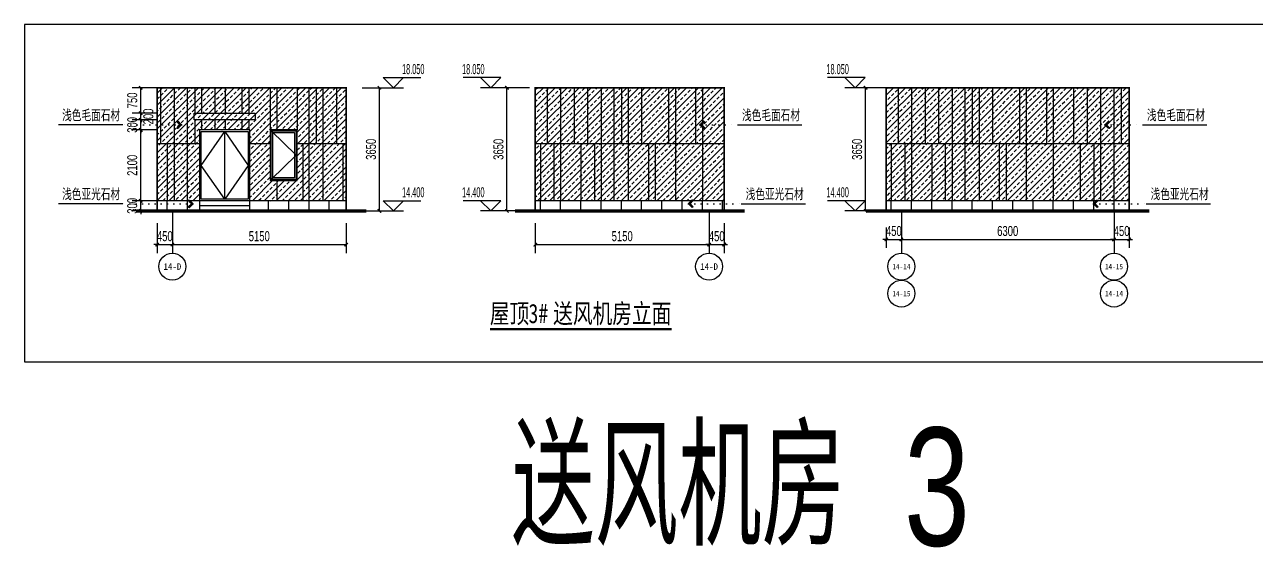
# Model space of a CAD drawing. Extents: x -483182 to 812890, y -390528 to -214858.
# Drawn here: x 642591 to 679092, y -317202 to -301707 of the extents above; entities that cross this region are included whole.
import ezdxf
from ezdxf.enums import TextEntityAlignment as Align

# ---------------------------------------------------------------- set-up
doc = ezdxf.new("R2010")
doc.units = 0
doc.header["$LTSCALE"] = 1000
doc.header["$MEASUREMENT"] = 0
doc.linetypes.add('DOT2', pattern=[0.125, 0, -0.125])
for name, color, linetype in [('01-标注_尺寸', 124, 'Continuous'), ('01-标注_标高', 200, 'Continuous'), ('01-标注_符号', 200, 'Continuous'), ('01-标注_轴线坐标', 132, 'Continuous'), ('02-TEXT_标注', 130, 'Continuous'), ('02-TEXT_轴号', 7, 'Continuous'), ('05-填充_156', 156, 'Continuous'), ('A-C_窗', 140, 'Continuous'), ('DIM_SYMB', 3, 'Continuous'), ('E-立面轮廓', 241, 'Continuous'), ('建-标注-文本', 254, 'Continuous')]:
    doc.layers.add(name, color=color, linetype=linetype)
doc.styles.add('_TCH_AXIS', font='STXIHEI_0.TTF', dxfattribs={"width": 0.75})
doc.styles.add('_TCH_DIM', font='ros.shx', dxfattribs={"width": 0.75, "bigfont": 'jd.shx'})
doc.styles.add('_TCH_DIM_T3', font='ros.shx', dxfattribs={"width": 0.705882, "bigfont": 'jd.shx'})
doc.styles.add('_TCH_LABEL', font='ros.shx', dxfattribs={"width": 0.75, "bigfont": 'jd.shx'})
doc.styles.add('logo-3', font='', dxfattribs={"width": 0.75})
doc.styles.get("Standard").update_dxf_attribs({"font": 'STXIHEI_0.TTF', "width": 0.75})
doc.styles.get('logo-3').set_extended_font_data('SimSun')
doc.dimstyles.new('_TCH_ARCH&&100', dxfattribs={"dimtxt": 297.5, "dimasz": 100, "dimexe": 250, "dimexo": 300, "dimgap": 100, "dimtad": 1, "dimdec": 0, "dimzin": 0, "dimdsep": 46, "dimtxsty": '_TCH_DIM_T3', "dimblk": 'ARCHTICK', "dimcen": 0.09, "dimclrt": 7, "dimazin": 2, "dimtfac": 1, "dimtdec": 0, "dimtix": 1, "dimtmove": 2, "dimatfit": 3, "dimfxl": 0, "dimtolj": 1, "dimtzin": 0, "dimarcsym": 0})
doc.dimstyles.new('副本 ISO-1', dxfattribs={"dimtxt": 2.5, "dimasz": 1.5, "dimexe": 1.25, "dimexo": 0.625, "dimtad": 1, "dimdec": 0, "dimtxsty": 'logo-3', "dimblk": 'ARCHTICK', "dimcen": 2.5, "dimdle": 1, "dimadec": 0, "dimazin": 0, "dimtfac": 1, "dimtdec": 0, "dimtix": 1, "dimtmove": 0, "dimatfit": 3, "dimldrblk": 'AR', "dimfxl": 0, "dimarcsym": 0})

# ---------------------------------------------------------------- blocks, each defined once
blk = doc.blocks.new('_ArchTick')
at = {"color": 0, "linetype": 'ByBlock', "const_width": 0.4}
blk.add_lwpolyline([(-0.5, -0.5), (0.5, 0.5)], dxfattribs=at)
blk = doc.blocks.new('*X6')
at = {"color": 0}
for p, q in [((-1012.312, 1692.723), (-1012.284, 1692.723)), ((-1012.312, 1692.722), (-1012.312, 1692.723)), ((-1012.312, 1692.618), (-1012.283, 1692.618)), ((-1012.312, 1692.617), (-1012.312, 1692.618)), ((-1012.311, 1692.724), (-1012.285, 1692.724)), ((-1012.311, 1692.721), (-1012.311, 1692.724)), ((-1012.311, 1692.722), (-1012.283, 1692.722)), ((-1012.311, 1692.619), (-1012.282, 1692.619)), ((-1012.311, 1692.616), (-1012.311, 1692.619)), ((-1012.311, 1692.617), (-1012.284, 1692.617)), ((-1012.31, 1692.725), (-1012.286, 1692.725)), ((-1012.31, 1692.72), (-1012.31, 1692.725)), ((-1012.31, 1692.721), (-1012.282, 1692.721)), ((-1012.31, 1692.62), (-1012.281, 1692.62)), ((-1012.31, 1692.615), (-1012.31, 1692.62)), ((-1012.31, 1692.616), (-1012.285, 1692.616)), ((-1012.309, 1692.726), (-1012.287, 1692.726)), ((-1012.309, 1692.719), (-1012.309, 1692.726)), ((-1012.309, 1692.72), (-1012.281, 1692.72)), ((-1012.309, 1692.621), (-1012.28, 1692.621)), ((-1012.309, 1692.614), (-1012.309, 1692.621)), ((-1012.309, 1692.615), (-1012.286, 1692.615)), ((-1012.308, 1692.727), (-1012.288, 1692.727)), ((-1012.308, 1692.718), (-1012.308, 1692.727)), ((-1012.308, 1692.719), (-1012.28, 1692.719)), ((-1012.308, 1692.622), (-1012.279, 1692.622)), ((-1012.308, 1692.613), (-1012.308, 1692.622)), ((-1012.308, 1692.614), (-1012.287, 1692.614)), ((-1012.307, 1692.728), (-1012.289, 1692.728)), ((-1012.307, 1692.717), (-1012.307, 1692.728)), ((-1012.307, 1692.718), (-1012.279, 1692.718)), ((-1012.307, 1692.623), (-1012.278, 1692.623)), ((-1012.307, 1692.612), (-1012.307, 1692.623)), ((-1012.307, 1692.613), (-1012.288, 1692.613)), ((-1012.306, 1692.729), (-1012.29, 1692.729)), ((-1012.306, 1692.716), (-1012.306, 1692.729)), ((-1012.306, 1692.717), (-1012.278, 1692.717)), ((-1012.306, 1692.624), (-1012.277, 1692.624)), ((-1012.306, 1692.611), (-1012.306, 1692.624)), ((-1012.306, 1692.612), (-1012.289, 1692.612)), ((-1012.305, 1692.73), (-1012.291, 1692.73)), ((-1012.305, 1692.715), (-1012.305, 1692.73)), ((-1012.305, 1692.716), (-1012.277, 1692.716)), ((-1012.305, 1692.625), (-1012.276, 1692.625)), ((-1012.305, 1692.61), (-1012.305, 1692.625)), ((-1012.305, 1692.611), (-1012.29, 1692.611)), ((-1012.304, 1692.731), (-1012.292, 1692.731)), ((-1012.304, 1692.714), (-1012.304, 1692.731)), ((-1012.304, 1692.715), (-1012.276, 1692.715)), ((-1012.304, 1692.626), (-1012.275, 1692.626)), ((-1012.304, 1692.609), (-1012.304, 1692.626)), ((-1012.304, 1692.61), (-1012.291, 1692.61)), ((-1012.303, 1692.732), (-1012.293, 1692.732)), ((-1012.303, 1692.713), (-1012.303, 1692.732)), ((-1012.303, 1692.714), (-1012.275, 1692.714)), ((-1012.303, 1692.627), (-1012.274, 1692.627)), ((-1012.303, 1692.608), (-1012.303, 1692.627)), ((-1012.303, 1692.609), (-1012.292, 1692.609)), ((-1012.302, 1692.733), (-1012.294, 1692.733)), ((-1012.302, 1692.712), (-1012.302, 1692.733)), ((-1012.302, 1692.713), (-1012.274, 1692.713)), ((-1012.302, 1692.628), (-1012.273, 1692.628)), ((-1012.302, 1692.607), (-1012.302, 1692.628)), ((-1012.302, 1692.608), (-1012.293, 1692.608)), ((-1012.301, 1692.734), (-1012.295, 1692.734)), ((-1012.301, 1692.711), (-1012.301, 1692.734)), ((-1012.301, 1692.712), (-1012.273, 1692.712)), ((-1012.301, 1692.629), (-1012.272, 1692.629)), ((-1012.301, 1692.606), (-1012.301, 1692.629)), ((-1012.301, 1692.607), (-1012.294, 1692.607)), ((-1012.3, 1692.735), (-1012.296, 1692.735)), ((-1012.3, 1692.71), (-1012.3, 1692.735)), ((-1012.3, 1692.711), (-1012.272, 1692.711)), ((-1012.3, 1692.63), (-1012.271, 1692.63)), ((-1012.3, 1692.605), (-1012.3, 1692.63)), ((-1012.3, 1692.606), (-1012.295, 1692.606)), ((-1012.299, 1692.736), (-1012.297, 1692.736)), ((-1012.299, 1692.709), (-1012.299, 1692.736)), ((-1012.299, 1692.71), (-1012.271, 1692.71)), ((-1012.299, 1692.631), (-1012.27, 1692.631)), ((-1012.299, 1692.604), (-1012.299, 1692.631)), ((-1012.299, 1692.605), (-1012.296, 1692.605)), ((-1012.298, 1692.708), (-1012.298, 1692.736)), ((-1012.298, 1692.709), (-1012.27, 1692.709)), ((-1012.298, 1692.632), (-1012.269, 1692.632)), ((-1012.298, 1692.603), (-1012.298, 1692.632)), ((-1012.298, 1692.604), (-1012.297, 1692.604)), ((-1012.297, 1692.707), (-1012.297, 1692.735)), ((-1012.297, 1692.708), (-1012.269, 1692.708)), ((-1012.297, 1692.633), (-1012.268, 1692.633)), ((-1012.297, 1692.604), (-1012.297, 1692.633)), ((-1012.296, 1692.706), (-1012.296, 1692.734)), ((-1012.296, 1692.707), (-1012.268, 1692.707)), ((-1012.296, 1692.634), (-1012.267, 1692.634)), ((-1012.296, 1692.605), (-1012.296, 1692.634)), ((-1012.295, 1692.705), (-1012.295, 1692.733)), ((-1012.295, 1692.706), (-1012.267, 1692.706)), ((-1012.295, 1692.635), (-1012.266, 1692.635)), ((-1012.295, 1692.606), (-1012.295, 1692.635)), ((-1012.294, 1692.704), (-1012.294, 1692.732)), ((-1012.294, 1692.705), (-1012.266, 1692.705)), ((-1012.294, 1692.636), (-1012.265, 1692.636)), ((-1012.294, 1692.607), (-1012.294, 1692.636)), ((-1012.293, 1692.703), (-1012.293, 1692.731)), ((-1012.293, 1692.704), (-1012.265, 1692.704)), ((-1012.293, 1692.637), (-1012.264, 1692.637)), ((-1012.293, 1692.608), (-1012.293, 1692.637)), ((-1012.292, 1692.702), (-1012.292, 1692.73)), ((-1012.292, 1692.703), (-1012.264, 1692.703)), ((-1012.292, 1692.638), (-1012.263, 1692.638)), ((-1012.292, 1692.609), (-1012.292, 1692.638)), ((-1012.291, 1692.701), (-1012.291, 1692.729)), ((-1012.291, 1692.702), (-1012.263, 1692.702)), ((-1012.291, 1692.639), (-1012.262, 1692.639)), ((-1012.291, 1692.61), (-1012.291, 1692.639)), ((-1012.29, 1692.7), (-1012.29, 1692.728)), ((-1012.29, 1692.701), (-1012.262, 1692.701)), ((-1012.29, 1692.64), (-1012.261, 1692.64)), ((-1012.29, 1692.611), (-1012.29, 1692.64)), ((-1012.289, 1692.699), (-1012.289, 1692.727)), ((-1012.289, 1692.7), (-1012.261, 1692.7)), ((-1012.289, 1692.641), (-1012.26, 1692.641)), ((-1012.289, 1692.612), (-1012.289, 1692.641)), ((-1012.288, 1692.698), (-1012.288, 1692.726)), ((-1012.288, 1692.699), (-1012.26, 1692.699)), ((-1012.288, 1692.642), (-1012.259, 1692.642)), ((-1012.288, 1692.613), (-1012.288, 1692.642)), ((-1012.287, 1692.697), (-1012.287, 1692.725)), ((-1012.287, 1692.698), (-1012.259, 1692.698)), ((-1012.287, 1692.643), (-1012.258, 1692.643)), ((-1012.287, 1692.614), (-1012.287, 1692.643)), ((-1012.286, 1692.696), (-1012.286, 1692.724)), ((-1012.286, 1692.697), (-1012.258, 1692.697)), ((-1012.286, 1692.644), (-1012.257, 1692.644)), ((-1012.286, 1692.615), (-1012.286, 1692.644)), ((-1012.285, 1692.695), (-1012.285, 1692.723)), ((-1012.285, 1692.696), (-1012.257, 1692.696)), ((-1012.285, 1692.645), (-1012.256, 1692.645)), ((-1012.285, 1692.616), (-1012.285, 1692.645)), ((-1012.284, 1692.694), (-1012.284, 1692.722)), ((-1012.284, 1692.695), (-1012.256, 1692.695)), ((-1012.284, 1692.646), (-1012.255, 1692.646)), ((-1012.284, 1692.617), (-1012.284, 1692.646)), ((-1012.283, 1692.693), (-1012.283, 1692.721)), ((-1012.283, 1692.694), (-1012.255, 1692.694)), ((-1012.283, 1692.647), (-1012.254, 1692.647)), ((-1012.283, 1692.618), (-1012.283, 1692.647)), ((-1012.282, 1692.692), (-1012.282, 1692.72)), ((-1012.282, 1692.693), (-1012.254, 1692.693)), ((-1012.282, 1692.648), (-1012.253, 1692.648)), ((-1012.282, 1692.619), (-1012.282, 1692.648)), ((-1012.281, 1692.691), (-1012.281, 1692.719)), ((-1012.281, 1692.692), (-1012.253, 1692.692)), ((-1012.281, 1692.649), (-1012.252, 1692.649)), ((-1012.281, 1692.62), (-1012.281, 1692.649)), ((-1012.28, 1692.69), (-1012.28, 1692.718)), ((-1012.28, 1692.691), (-1012.252, 1692.691)), ((-1012.28, 1692.65), (-1012.251, 1692.65)), ((-1012.28, 1692.621), (-1012.28, 1692.65)), ((-1012.279, 1692.689), (-1012.279, 1692.717)), ((-1012.279, 1692.69), (-1012.251, 1692.69)), ((-1012.279, 1692.651), (-1012.25, 1692.651)), ((-1012.279, 1692.622), (-1012.279, 1692.651)), ((-1012.278, 1692.688), (-1012.278, 1692.716)), ((-1012.278, 1692.689), (-1012.25, 1692.689)), ((-1012.278, 1692.652), (-1012.249, 1692.652)), ((-1012.278, 1692.623), (-1012.278, 1692.652)), ((-1012.277, 1692.687), (-1012.277, 1692.715)), ((-1012.277, 1692.688), (-1012.249, 1692.688)), ((-1012.277, 1692.653), (-1012.248, 1692.653)), ((-1012.277, 1692.624), (-1012.277, 1692.653)), ((-1012.276, 1692.686), (-1012.276, 1692.714)), ((-1012.276, 1692.687), (-1012.248, 1692.687)), ((-1012.276, 1692.654), (-1012.247, 1692.654)), ((-1012.276, 1692.625), (-1012.276, 1692.654)), ((-1012.275, 1692.685), (-1012.275, 1692.713)), ((-1012.275, 1692.686), (-1012.247, 1692.686)), ((-1012.275, 1692.655), (-1012.246, 1692.655)), ((-1012.275, 1692.626), (-1012.275, 1692.655)), ((-1012.274, 1692.684), (-1012.274, 1692.712)), ((-1012.274, 1692.685), (-1012.246, 1692.685)), ((-1012.274, 1692.656), (-1012.245, 1692.656)), ((-1012.274, 1692.627), (-1012.274, 1692.656)), ((-1012.273, 1692.683), (-1012.273, 1692.711)), ((-1012.273, 1692.684), (-1012.245, 1692.684)), ((-1012.273, 1692.657), (-1012.244, 1692.657)), ((-1012.273, 1692.628), (-1012.273, 1692.657)), ((-1012.272, 1692.682), (-1012.272, 1692.71)), ((-1012.272, 1692.683), (-1012.244, 1692.683)), ((-1012.272, 1692.658), (-1012.243, 1692.658)), ((-1012.272, 1692.629), (-1012.272, 1692.658)), ((-1012.271, 1692.681), (-1012.271, 1692.709)), ((-1012.271, 1692.682), (-1012.243, 1692.682)), ((-1012.271, 1692.659), (-1012.242, 1692.659)), ((-1012.271, 1692.63), (-1012.271, 1692.659)), ((-1012.27, 1692.68), (-1012.27, 1692.708)), ((-1012.27, 1692.681), (-1012.242, 1692.681)), ((-1012.27, 1692.66), (-1012.241, 1692.66)), ((-1012.27, 1692.631), (-1012.27, 1692.66)), ((-1012.269, 1692.679), (-1012.269, 1692.707)), ((-1012.269, 1692.68), (-1012.241, 1692.68)), ((-1012.269, 1692.661), (-1012.24, 1692.661)), ((-1012.269, 1692.632), (-1012.269, 1692.661)), ((-1012.268, 1692.678), (-1012.268, 1692.706)), ((-1012.268, 1692.679), (-1012.24, 1692.679)), ((-1012.268, 1692.662), (-1012.239, 1692.662)), ((-1012.268, 1692.633), (-1012.268, 1692.662)), ((-1012.267, 1692.677), (-1012.267, 1692.705)), ((-1012.267, 1692.678), (-1012.239, 1692.678)), ((-1012.267, 1692.663), (-1012.238, 1692.663)), ((-1012.267, 1692.634), (-1012.267, 1692.663)), ((-1012.266, 1692.676), (-1012.266, 1692.704)), ((-1012.266, 1692.677), (-1012.238, 1692.677)), ((-1012.266, 1692.664), (-1012.237, 1692.664)), ((-1012.266, 1692.635), (-1012.266, 1692.664)), ((-1012.265, 1692.675), (-1012.265, 1692.703)), ((-1012.265, 1692.676), (-1012.237, 1692.676)), ((-1012.265, 1692.665), (-1012.236, 1692.665)), ((-1012.265, 1692.636), (-1012.265, 1692.665)), ((-1012.264, 1692.674), (-1012.264, 1692.702)), ((-1012.264, 1692.675), (-1012.236, 1692.675)), ((-1012.264, 1692.666), (-1012.235, 1692.666)), ((-1012.264, 1692.637), (-1012.264, 1692.666)), ((-1012.263, 1692.673), (-1012.263, 1692.701)), ((-1012.263, 1692.674), (-1012.235, 1692.674)), ((-1012.263, 1692.667), (-1012.234, 1692.667)), ((-1012.263, 1692.638), (-1012.263, 1692.667)), ((-1012.262, 1692.672), (-1012.262, 1692.7)), ((-1012.262, 1692.673), (-1012.234, 1692.673)), ((-1012.262, 1692.668), (-1012.233, 1692.668)), ((-1012.262, 1692.639), (-1012.262, 1692.668)), ((-1012.261, 1692.671), (-1012.261, 1692.699)), ((-1012.261, 1692.672), (-1012.233, 1692.672)), ((-1012.261, 1692.669), (-1012.232, 1692.669)), ((-1012.261, 1692.64), (-1012.261, 1692.669)), ((-1012.26, 1692.67), (-1012.26, 1692.698)), ((-1012.26, 1692.671), (-1012.232, 1692.671)), ((-1012.26, 1692.67), (-1012.231, 1692.67)), ((-1012.26, 1692.641), (-1012.26, 1692.67)), ((-1012.259, 1692.642), (-1012.259, 1692.697)), ((-1012.258, 1692.643), (-1012.258, 1692.696)), ((-1012.257, 1692.644), (-1012.257, 1692.695)), ((-1012.256, 1692.645), (-1012.256, 1692.694)), ((-1012.255, 1692.646), (-1012.255, 1692.693)), ((-1012.254, 1692.647), (-1012.254, 1692.692)), ((-1012.253, 1692.648), (-1012.253, 1692.691)), ((-1012.252, 1692.649), (-1012.252, 1692.69)), ((-1012.251, 1692.65), (-1012.251, 1692.689)), ((-1012.25, 1692.651), (-1012.25, 1692.688)), ((-1012.249, 1692.652), (-1012.249, 1692.687)), ((-1012.248, 1692.653), (-1012.248, 1692.686)), ((-1012.247, 1692.654), (-1012.247, 1692.685)), ((-1012.246, 1692.655), (-1012.246, 1692.684)), ((-1012.245, 1692.656), (-1012.245, 1692.683)), ((-1012.244, 1692.657), (-1012.244, 1692.682)), ((-1012.243, 1692.658), (-1012.243, 1692.681)), ((-1012.242, 1692.659), (-1012.242, 1692.68)), ((-1012.241, 1692.66), (-1012.241, 1692.679)), ((-1012.24, 1692.661), (-1012.24, 1692.678)), ((-1012.239, 1692.662), (-1012.239, 1692.677)), ((-1012.238, 1692.663), (-1012.238, 1692.676)), ((-1012.237, 1692.664), (-1012.237, 1692.675)), ((-1012.236, 1692.665), (-1012.236, 1692.674)), ((-1012.235, 1692.666), (-1012.235, 1692.673)), ((-1012.234, 1692.667), (-1012.234, 1692.672)), ((-1012.233, 1692.668), (-1012.233, 1692.671)), ((-1012.232, 1692.669), (-1012.232, 1692.67))]:
    blk.add_line(p, q, dxfattribs=at)
blk = doc.blocks.new('A-ARROW')
blk.add_lwpolyline([(0.081, 0.052), (0.067, 0.067), (0, 0), (0.067, -0.067), (0.081, -0.052), (0.028, 0)], close=True)
at = {"rotation": 180}
blk.add_blockref('*X6', (-1012.231, 1692.67), dxfattribs=at)
blk = doc.blocks.new('AR')
at = {"xscale": -21.59999999986031, "yscale": 21.59999999999127, "zscale": 21.6, "rotation": 359.9999997162888}
blk.add_blockref('A-ARROW', (0, 0), dxfattribs=at)
blk = doc.blocks.new('*D2125')
at = {"layer": '01-标注_尺寸', "color": 0, "lineweight": -2, "transparency": 16777216}
for p, q in [((652593, -303579), (653354, -303579)), ((653104, -307229), (653104, -303579)), ((652593, -307229), (653354, -307229))]:
    blk.add_line(p, q, dxfattribs=at)
at = {"layer": 'Defpoints', "color": 0, "transparency": 16777216}
for p in [(652293, -303579), (653104, -303579), (652293, -307229)]:
    blk.add_point(p, dxfattribs=at)
at = {"layer": '01-标注_尺寸', "color": 0, "lineweight": -2, "transparency": 16777216, "xscale": 100, "yscale": 100, "zscale": 100}
for p, rotation in [((653104, -303579), 90), ((653104, -307229), 270)]:
    blk.add_blockref('_ArchTick', p, dxfattribs=dict(at, rotation=rotation))
at = {"layer": '01-标注_尺寸', "color": 7, "transparency": 16777216, "insert": (652855, -305404), "char_height": 297.5, "attachment_point": 5, "rotation": 90, "style": '_TCH_DIM_T3'}
blk.add_mtext('\\A1;3650', dxfattribs=at)
blk = doc.blocks.new('*D2126')
at = {"layer": '01-标注_尺寸', "color": 0, "lineweight": -2, "transparency": 16777216}
for p, q in [((646969, -307597), (646969, -308479)), ((652119, -307597), (652119, -308479)), ((646969, -308229), (652119, -308229))]:
    blk.add_line(p, q, dxfattribs=at)
at = {"layer": 'Defpoints', "color": 0, "transparency": 16777216}
for p in [(646969, -307297), (652119, -307297), (652119, -308229)]:
    blk.add_point(p, dxfattribs=at)
at = {"layer": '01-标注_尺寸', "color": 0, "lineweight": -2, "transparency": 16777216, "xscale": 100, "yscale": 100, "zscale": 100, "rotation": 180}
blk.add_blockref('_ArchTick', (646969, -308229), dxfattribs=at)
at = {"layer": '01-标注_尺寸', "color": 0, "lineweight": -2, "transparency": 16777216, "xscale": 100, "yscale": 100, "zscale": 100}
blk.add_blockref('_ArchTick', (652119, -308229), dxfattribs=at)
at = {"layer": '01-标注_尺寸', "color": 7, "transparency": 16777216, "insert": (649544, -307980), "char_height": 297.5, "attachment_point": 5, "style": '_TCH_DIM_T3'}
blk.add_mtext('\\A1;5150', dxfattribs=at)
blk = doc.blocks.new('*D2127')
at = {"layer": '01-标注_尺寸', "color": 0, "lineweight": -2, "transparency": 16777216}
for p, q in [((646519, -307597), (646519, -308479)), ((646969, -307597), (646969, -308479)), ((646519, -308229), (646419, -308229)), ((646519, -308229), (646969, -308229)), ((646969, -308229), (647069, -308229))]:
    blk.add_line(p, q, dxfattribs=at)
at = {"layer": 'Defpoints', "color": 0, "transparency": 16777216}
for p in [(646519, -307297), (646969, -307297), (646969, -308229)]:
    blk.add_point(p, dxfattribs=at)
at = {"layer": '01-标注_尺寸', "color": 0, "lineweight": -2, "transparency": 16777216, "xscale": 100, "yscale": 100, "zscale": 100}
blk.add_blockref('_ArchTick', (646519, -308229), dxfattribs=at)
at = {"layer": '01-标注_尺寸', "color": 0, "lineweight": -2, "transparency": 16777216, "xscale": 100, "yscale": 100, "zscale": 100, "rotation": 180}
blk.add_blockref('_ArchTick', (646969, -308229), dxfattribs=at)
at = {"layer": '01-标注_尺寸', "color": 7, "transparency": 16777216, "insert": (646744, -307980), "char_height": 297.5, "attachment_point": 5, "style": '_TCH_DIM_T3'}
blk.add_mtext('\\A1;450', dxfattribs=at)
blk = doc.blocks.new('*D2128')
at = {"layer": '01-标注_尺寸', "color": 0, "lineweight": -2, "transparency": 16777216}
for p, q in [((646519, -306929), (645780, -306929)), ((646030, -306929), (646030, -306829)), ((646030, -307229), (646030, -306929)), ((646519, -307229), (645780, -307229)), ((646030, -307229), (646030, -307329))]:
    blk.add_line(p, q, dxfattribs=at)
at = {"layer": 'Defpoints', "color": 0, "transparency": 16777216}
for p in [(646030, -306929), (646819, -306929), (646819, -307229)]:
    blk.add_point(p, dxfattribs=at)
at = {"layer": '01-标注_尺寸', "color": 0, "lineweight": -2, "transparency": 16777216, "xscale": 100, "yscale": 100, "zscale": 100}
for p, rotation in [((646030, -306929), 270), ((646030, -307229), 90)]:
    blk.add_blockref('_ArchTick', p, dxfattribs=dict(at, rotation=rotation))
at = {"layer": '01-标注_尺寸', "color": 7, "transparency": 16777216, "insert": (645781, -307079), "char_height": 297.5, "attachment_point": 5, "rotation": 90, "style": '_TCH_DIM_T3'}
blk.add_mtext('\\A1;300', dxfattribs=at)
blk = doc.blocks.new('*D2129')
at = {"layer": '01-标注_尺寸', "color": 0, "lineweight": -2, "transparency": 16777216}
for p, q in [((646519, -304829), (645780, -304829)), ((646030, -306929), (646030, -304829)), ((646519, -306929), (645780, -306929))]:
    blk.add_line(p, q, dxfattribs=at)
at = {"layer": 'Defpoints', "color": 0, "transparency": 16777216}
for p in [(646030, -304829), (646819, -304829), (646819, -306929)]:
    blk.add_point(p, dxfattribs=at)
at = {"layer": '01-标注_尺寸', "color": 0, "lineweight": -2, "transparency": 16777216, "xscale": 100, "yscale": 100, "zscale": 100}
for p, rotation in [((646030, -304829), 90), ((646030, -306929), 270)]:
    blk.add_blockref('_ArchTick', p, dxfattribs=dict(at, rotation=rotation))
at = {"layer": '01-标注_尺寸', "color": 7, "transparency": 16777216, "insert": (645781, -305879), "char_height": 297.5, "attachment_point": 5, "rotation": 90, "style": '_TCH_DIM_T3'}
blk.add_mtext('\\A1;2100', dxfattribs=at)
blk = doc.blocks.new('*D2130')
at = {"layer": '01-标注_尺寸', "color": 0, "lineweight": -2, "transparency": 16777216}
for p, q in [((646519, -304529), (645780, -304529)), ((646030, -304529), (646030, -304429)), ((646030, -304829), (646030, -304529)), ((646519, -304829), (645780, -304829)), ((646030, -304829), (646030, -304929))]:
    blk.add_line(p, q, dxfattribs=at)
at = {"layer": 'Defpoints', "color": 0, "transparency": 16777216}
for p in [(646030, -304529), (646819, -304529), (646819, -304829)]:
    blk.add_point(p, dxfattribs=at)
at = {"layer": '01-标注_尺寸', "color": 0, "lineweight": -2, "transparency": 16777216, "xscale": 100, "yscale": 100, "zscale": 100}
for p, rotation in [((646030, -304529), 270), ((646030, -304829), 90)]:
    blk.add_blockref('_ArchTick', p, dxfattribs=dict(at, rotation=rotation))
at = {"layer": '01-标注_尺寸', "color": 7, "transparency": 16777216, "insert": (645781, -304679), "char_height": 297.5, "attachment_point": 5, "rotation": 90, "style": '_TCH_DIM_T3'}
blk.add_mtext('\\A1;300', dxfattribs=at)
blk = doc.blocks.new('*D2131')
at = {"layer": '01-标注_尺寸', "color": 0, "lineweight": -2, "transparency": 16777216}
for p, q in [((646519, -304329), (645780, -304329)), ((646030, -304329), (646030, -304229)), ((646030, -304529), (646030, -304329)), ((646519, -304529), (645780, -304529)), ((646030, -304529), (646030, -304629))]:
    blk.add_line(p, q, dxfattribs=at)
at = {"layer": 'Defpoints', "color": 0, "transparency": 16777216}
for p in [(646030, -304329), (646819, -304329), (646819, -304529)]:
    blk.add_point(p, dxfattribs=at)
at = {"layer": '01-标注_尺寸', "color": 0, "lineweight": -2, "transparency": 16777216, "xscale": 100, "yscale": 100, "zscale": 100}
for p, rotation in [((646030, -304329), 270), ((646030, -304529), 90)]:
    blk.add_blockref('_ArchTick', p, dxfattribs=dict(at, rotation=rotation))
at = {"layer": '01-标注_尺寸', "color": 7, "transparency": 16777216, "insert": (646257, -304429), "char_height": 297.5, "attachment_point": 5, "rotation": 90, "style": '_TCH_DIM_T3'}
blk.add_mtext('\\A1;200', dxfattribs=at)
blk = doc.blocks.new('*D2132')
at = {"layer": '01-标注_尺寸', "color": 0, "lineweight": -2, "transparency": 16777216}
for p, q in [((646519, -303579), (645780, -303579)), ((646030, -304329), (646030, -303579)), ((646519, -304329), (645780, -304329))]:
    blk.add_line(p, q, dxfattribs=at)
at = {"layer": 'Defpoints', "color": 0, "transparency": 16777216}
for p in [(646030, -303579), (646819, -303579), (646819, -304329)]:
    blk.add_point(p, dxfattribs=at)
at = {"layer": '01-标注_尺寸', "color": 0, "lineweight": -2, "transparency": 16777216, "xscale": 100, "yscale": 100, "zscale": 100}
for p, rotation in [((646030, -303579), 90), ((646030, -304329), 270)]:
    blk.add_blockref('_ArchTick', p, dxfattribs=dict(at, rotation=rotation))
at = {"layer": '01-标注_尺寸', "color": 7, "transparency": 16777216, "insert": (645781, -303954), "char_height": 297.5, "attachment_point": 5, "rotation": 90, "style": '_TCH_DIM_T3'}
blk.add_mtext('\\A1;750', dxfattribs=at)
blk = doc.blocks.new('*D2133')
at = {"layer": '01-标注_尺寸', "color": 0, "lineweight": -2, "transparency": 16777216}
for p, q in [((657553, -303579), (656632, -303579)), ((656882, -307229), (656882, -303579)), ((657553, -307229), (656632, -307229))]:
    blk.add_line(p, q, dxfattribs=at)
at = {"layer": 'Defpoints', "color": 0, "transparency": 16777216}
for p in [(656882, -303579), (657853, -303579), (657853, -307229)]:
    blk.add_point(p, dxfattribs=at)
at = {"layer": '01-标注_尺寸', "color": 0, "lineweight": -2, "transparency": 16777216, "xscale": 100, "yscale": 100, "zscale": 100}
for p, rotation in [((656882, -303579), 90), ((656882, -307229), 270)]:
    blk.add_blockref('_ArchTick', p, dxfattribs=dict(at, rotation=rotation))
at = {"layer": '01-标注_尺寸', "color": 7, "transparency": 16777216, "insert": (656633, -305404), "char_height": 297.5, "attachment_point": 5, "rotation": 90, "style": '_TCH_DIM_T3'}
blk.add_mtext('\\A1;3650', dxfattribs=at)
blk = doc.blocks.new('*D2134')
at = {"layer": '01-标注_尺寸', "color": 0, "lineweight": -2, "transparency": 16777216}
for p, q in [((657724, -307597), (657724, -308479)), ((662874, -307597), (662874, -308479)), ((657724, -308229), (662874, -308229))]:
    blk.add_line(p, q, dxfattribs=at)
at = {"layer": 'Defpoints', "color": 0, "transparency": 16777216}
for p in [(657724, -307297), (662874, -307297), (662874, -308229)]:
    blk.add_point(p, dxfattribs=at)
at = {"layer": '01-标注_尺寸', "color": 0, "lineweight": -2, "transparency": 16777216, "xscale": 100, "yscale": 100, "zscale": 100, "rotation": 180}
blk.add_blockref('_ArchTick', (657724, -308229), dxfattribs=at)
at = {"layer": '01-标注_尺寸', "color": 0, "lineweight": -2, "transparency": 16777216, "xscale": 100, "yscale": 100, "zscale": 100}
blk.add_blockref('_ArchTick', (662874, -308229), dxfattribs=at)
at = {"layer": '01-标注_尺寸', "color": 7, "transparency": 16777216, "insert": (660299, -307980), "char_height": 297.5, "attachment_point": 5, "style": '_TCH_DIM_T3'}
blk.add_mtext('\\A1;5150', dxfattribs=at)
blk = doc.blocks.new('*D2135')
at = {"layer": '01-标注_尺寸', "color": 0, "lineweight": -2, "transparency": 16777216}
for p, q in [((662874, -307597), (662874, -308479)), ((663324, -307597), (663324, -308479)), ((662874, -308229), (662774, -308229)), ((662874, -308229), (663324, -308229)), ((663324, -308229), (663424, -308229))]:
    blk.add_line(p, q, dxfattribs=at)
at = {"layer": 'Defpoints', "color": 0, "transparency": 16777216}
for p in [(662874, -307297), (663324, -307297), (663324, -308229)]:
    blk.add_point(p, dxfattribs=at)
at = {"layer": '01-标注_尺寸', "color": 0, "lineweight": -2, "transparency": 16777216, "xscale": 100, "yscale": 100, "zscale": 100}
blk.add_blockref('_ArchTick', (662874, -308229), dxfattribs=at)
at = {"layer": '01-标注_尺寸', "color": 0, "lineweight": -2, "transparency": 16777216, "xscale": 100, "yscale": 100, "zscale": 100, "rotation": 180}
blk.add_blockref('_ArchTick', (663324, -308229), dxfattribs=at)
at = {"layer": '01-标注_尺寸', "color": 7, "transparency": 16777216, "insert": (663099, -307980), "char_height": 297.5, "attachment_point": 5, "style": '_TCH_DIM_T3'}
blk.add_mtext('\\A1;450', dxfattribs=at)
blk = doc.blocks.new('*D2136')
at = {"layer": '01-标注_尺寸', "color": 0, "lineweight": -2, "transparency": 16777216}
for p, q in [((668123, -307725), (668123, -308325)), ((668573, -307725), (668573, -308325)), ((668123, -308075), (668023, -308075)), ((668123, -308075), (668573, -308075)), ((668573, -308075), (668673, -308075))]:
    blk.add_line(p, q, dxfattribs=at)
at = {"layer": 'Defpoints', "color": 0, "transparency": 16777216}
for p in [(668123, -307425), (668573, -307425), (668573, -308075)]:
    blk.add_point(p, dxfattribs=at)
at = {"layer": '01-标注_尺寸', "color": 0, "lineweight": -2, "transparency": 16777216, "xscale": 100, "yscale": 100, "zscale": 100}
blk.add_blockref('_ArchTick', (668123, -308075), dxfattribs=at)
at = {"layer": '01-标注_尺寸', "color": 0, "lineweight": -2, "transparency": 16777216, "xscale": 100, "yscale": 100, "zscale": 100, "rotation": 180}
blk.add_blockref('_ArchTick', (668573, -308075), dxfattribs=at)
at = {"layer": '01-标注_尺寸', "color": 7, "transparency": 16777216, "insert": (668348, -307826), "char_height": 297.5, "attachment_point": 5, "style": '_TCH_DIM_T3'}
blk.add_mtext('\\A1;450', dxfattribs=at)
blk = doc.blocks.new('*D2137')
at = {"layer": '01-标注_尺寸', "color": 0, "lineweight": -2, "transparency": 16777216}
for p, q in [((668573, -307725), (668573, -308325)), ((674873, -307725), (674873, -308325)), ((668573, -308075), (674873, -308075))]:
    blk.add_line(p, q, dxfattribs=at)
at = {"layer": 'Defpoints', "color": 0, "transparency": 16777216}
for p in [(668573, -307425), (674873, -307425), (674873, -308075)]:
    blk.add_point(p, dxfattribs=at)
at = {"layer": '01-标注_尺寸', "color": 0, "lineweight": -2, "transparency": 16777216, "xscale": 100, "yscale": 100, "zscale": 100, "rotation": 180}
blk.add_blockref('_ArchTick', (668573, -308075), dxfattribs=at)
at = {"layer": '01-标注_尺寸', "color": 0, "lineweight": -2, "transparency": 16777216, "xscale": 100, "yscale": 100, "zscale": 100}
blk.add_blockref('_ArchTick', (674873, -308075), dxfattribs=at)
at = {"layer": '01-标注_尺寸', "color": 7, "transparency": 16777216, "insert": (671723, -307826), "char_height": 297.5, "attachment_point": 5, "style": '_TCH_DIM_T3'}
blk.add_mtext('\\A1;6300', dxfattribs=at)
blk = doc.blocks.new('*D2138')
at = {"layer": '01-标注_尺寸', "color": 0, "lineweight": -2, "transparency": 16777216}
for p, q in [((674873, -307725), (674873, -308325)), ((675323, -307725), (675323, -308325)), ((674873, -308075), (674773, -308075)), ((674873, -308075), (675323, -308075)), ((675323, -308075), (675423, -308075))]:
    blk.add_line(p, q, dxfattribs=at)
at = {"layer": 'Defpoints', "color": 0, "transparency": 16777216}
for p in [(674873, -307425), (675323, -307425), (675323, -308075)]:
    blk.add_point(p, dxfattribs=at)
at = {"layer": '01-标注_尺寸', "color": 0, "lineweight": -2, "transparency": 16777216, "xscale": 100, "yscale": 100, "zscale": 100}
blk.add_blockref('_ArchTick', (674873, -308075), dxfattribs=at)
at = {"layer": '01-标注_尺寸', "color": 0, "lineweight": -2, "transparency": 16777216, "xscale": 100, "yscale": 100, "zscale": 100, "rotation": 180}
blk.add_blockref('_ArchTick', (675323, -308075), dxfattribs=at)
at = {"layer": '01-标注_尺寸', "color": 7, "transparency": 16777216, "insert": (675098, -307826), "char_height": 297.5, "attachment_point": 5, "style": '_TCH_DIM_T3'}
blk.add_mtext('\\A1;450', dxfattribs=at)
blk = doc.blocks.new('*D2139')
at = {"layer": '01-标注_尺寸', "color": 0, "lineweight": -2, "transparency": 16777216}
for p, q in [((668181, -303579), (667260, -303579)), ((667510, -307229), (667510, -303579)), ((668181, -307229), (667260, -307229))]:
    blk.add_line(p, q, dxfattribs=at)
at = {"layer": 'Defpoints', "color": 0, "transparency": 16777216}
for p in [(667510, -303579), (668481, -303579), (668481, -307229)]:
    blk.add_point(p, dxfattribs=at)
at = {"layer": '01-标注_尺寸', "color": 0, "lineweight": -2, "transparency": 16777216, "xscale": 100, "yscale": 100, "zscale": 100}
for p, rotation in [((667510, -303579), 90), ((667510, -307229), 270)]:
    blk.add_blockref('_ArchTick', p, dxfattribs=dict(at, rotation=rotation))
at = {"layer": '01-标注_尺寸', "color": 7, "transparency": 16777216, "insert": (667261, -305404), "char_height": 297.5, "attachment_point": 5, "rotation": 90, "style": '_TCH_DIM_T3'}
blk.add_mtext('\\A1;3650', dxfattribs=at)

msp = doc.modelspace()

# ---------------------------------------------------------------- hatches: boundary and pattern name
at = {"layer": '05-填充_156'}
h = msp.add_hatch(dxfattribs=at)
h.set_pattern_fill('天然石材', color=256, scale=50)
h.set_pattern_definition([(45, (53029.48, 89.76), (-176.77677, 176.77677), []), (45, (53116.42, 0), (-176.77677, 176.77677), [98.68425, -56.391])])
h.paths.add_polyline_path([(652118.9, -306929.4), (652118.9, -303579.4), (646518.9, -303579.4), (646518.9, -306929.4), (647768.9, -306929.4), (647768.9, -304829.4), (649268.9, -304829.4), (649268.9, -306929.4)])
h.paths.add_polyline_path([(649868.9, -306329.4), (649868.9, -304829.4), (650668.9, -304829.4), (650668.9, -306329.4)])
h = msp.add_hatch(dxfattribs=at)
h.set_pattern_fill('天然石材', color=256, scale=50)
h.set_pattern_definition([(45, (-1448.85, 89.76), (-176.77677, 176.77677), []), (45, (-1361.92, 0), (-176.77677, 176.77677), [98.68425, -56.391])])
h.paths.add_polyline_path([(663324.3, -306929.4), (657724.3, -306929.4), (657724.3, -303579.4), (663324.3, -303579.4)])
h = msp.add_hatch(dxfattribs=at)
h.set_pattern_fill('天然石材', color=256, scale=50)
h.set_pattern_definition([(45, (-4506.6, 89.76), (-176.77677, 176.77677), []), (45, (-4419.68, 0), (-176.77677, 176.77677), [98.68425, -56.391])])
h.paths.add_polyline_path([(675323.5, -306929.4), (668123.5, -306929.4), (668123.5, -303579.4), (675323.5, -303579.4)])

# ---------------------------------------------------------------- linework, layer by layer
at = {"layer": '01-标注_标高'}
for p, q in [((653517, -303579.4), (653217, -303279.4)), ((653217, -303279.4), (654334.3, -303279.4)), ((653517, -303579.4), (653817, -303279.4)), ((656701.1, -303279.4), (655583.9, -303279.4)), ((656401.1, -303579.4), (656101.1, -303279.4)), ((656401.1, -303579.4), (656701.1, -303279.4)), ((667497.7, -303279.4), (666380.5, -303279.4)), ((667197.7, -303579.4), (666897.7, -303279.4)), ((667197.7, -303579.4), (667497.7, -303279.4)), ((652817, -303579.4), (653817, -303579.4)), ((657101.1, -303579.4), (656101.1, -303579.4)), ((667897.7, -303579.4), (666897.7, -303579.4)), ((653517, -307229.4), (653217, -306929.4)), ((653217, -306929.4), (654334.3, -306929.4)), ((653517, -307229.4), (653817, -306929.4)), ((656701.1, -306929.4), (655583.9, -306929.4)), ((656401.1, -307229.4), (656101.1, -306929.4)), ((656401.1, -307229.4), (656701.1, -306929.4)), ((667497.7, -306929.4), (666380.5, -306929.4)), ((667197.7, -307229.4), (666897.7, -306929.4)), ((667197.7, -307229.4), (667497.7, -306929.4)), ((652817, -307229.4), (653817, -307229.4)), ((657101.1, -307229.4), (656101.1, -307229.4)), ((667897.7, -307229.4), (666897.7, -307229.4))]:
    msp.add_line(p, q, dxfattribs=at)
at = {"layer": '01-标注_符号'}
for p, q in [((645502, -304677.2), (643596.8, -304677.2)), ((663717.5, -304677.2), (665622.6, -304677.2)), ((675716.6, -304677.2), (677621.7, -304677.2)), ((645502, -307016.6), (643596.8, -307016.6)), ((663825.5, -307016.6), (665730.6, -307016.6)), ((675824.6, -307016.6), (677729.8, -307016.6))]:
    msp.add_line(p, q, dxfattribs=at)
at = {"layer": '01-标注_轴线坐标'}
for p, q in [((646968.9, -307229.4), (646968.9, -308478.8)), ((662874.3, -307229.4), (662874.3, -308478.8)), ((668573.5, -307229.4), (668573.5, -308478.8)), ((674873.5, -307229.4), (674873.5, -308478.8))]:
    msp.add_line(p, q, dxfattribs=at)
for centre in [(646968.9, -308878.8), (662874.3, -308878.8), (668573.5, -308878.8), (674873.5, -308878.8), (668573.5, -309678.8), (674873.5, -309678.8)]:
    msp.add_circle(centre, 400, dxfattribs=at)
at = {"layer": 'A-C_窗'}
for p, q in [((646618.9, -303579.4), (646618.9, -305229.4)), ((646618.9, -303579.4), (646618.9, -305229.4)), ((647018.9, -303579.4), (647018.9, -306929.4)), ((647418.9, -306929.4), (647418.9, -303579.4)), ((647631.6, -303579.4), (647631.6, -304329.4)), ((647831.6, -303579.4), (647831.6, -304329.4)), ((648231.6, -303579.4), (648231.6, -304329.4)), ((648531.6, -303579.4), (648531.6, -304329.4)), ((649031.6, -303579.4), (649031.6, -304329.4)), ((649231.6, -303579.4), (649231.6, -304329.4)), ((649868.9, -303579.4), (649868.9, -304829.4)), ((650068.9, -303579.4), (650068.9, -304829.4)), ((650668.9, -303579.4), (650668.9, -304829.4)), ((651018.9, -306929.4), (651018.9, -303579.4)), ((651231.6, -303579.4), (651231.6, -305229.4)), ((651431.6, -303579.4), (651431.6, -306929.4)), ((651831.6, -303579.4), (651831.6, -305229.4)), ((658074.3, -303579.4), (658074.3, -305229.4)), ((658074.3, -303579.4), (658074.3, -305229.4)), ((658474.3, -303579.4), (658474.3, -306929.4)), ((658874.3, -303579.4), (658874.3, -305229.4)), ((659274.3, -303579.4), (659274.3, -305229.4)), ((659274.3, -303579.4), (659274.3, -305229.4)), ((659674.3, -303579.4), (659674.3, -306929.4)), ((660061.7, -306929.4), (660061.7, -303579.4)), ((660274.3, -303579.4), (660274.3, -305229.4)), ((660474.3, -303579.4), (660474.3, -306929.4)), ((660874.3, -303579.4), (660874.3, -305229.4)), ((661674.3, -303579.4), (661674.3, -305229.4)), ((661874.3, -303579.4), (661874.3, -306929.4)), ((662474.3, -303579.4), (662474.3, -305229.4)), ((662674.3, -303579.4), (662674.3, -305229.4)), ((668473.5, -303579.4), (668473.5, -305229.4)), ((668473.5, -303579.4), (668473.5, -305229.4)), ((668873.5, -303579.4), (668873.5, -306929.4)), ((669273.5, -303579.4), (669273.5, -305229.4)), ((669673.5, -303579.4), (669673.5, -305229.4)), ((669673.5, -303579.4), (669673.5, -305229.4)), ((670073.5, -303579.4), (670073.5, -306929.4)), ((670460.8, -306929.4), (670460.8, -303579.4)), ((670673.5, -303579.4), (670673.5, -305229.4)), ((670873.5, -303579.4), (670873.5, -306929.4)), ((671273.5, -303579.4), (671273.5, -305229.4)), ((672073.5, -303579.4), (672073.5, -305229.4)), ((672273.5, -303579.4), (672273.5, -306929.4)), ((672873.5, -303579.4), (672873.5, -305229.4)), ((673073.5, -303579.4), (673073.5, -305229.4)), ((673673.5, -303579.4), (673673.5, -305229.4)), ((674073.5, -303579.4), (674073.5, -305229.4)), ((674073.5, -303579.4), (674073.5, -305229.4)), ((674473.5, -303579.4), (674473.5, -306929.4)), ((674873.5, -306929.4), (674873.5, -303579.4)), ((675086.1, -303579.4), (675086.1, -305229.4)), ((647631.6, -304529.4), (647631.6, -305229.4)), ((647831.6, -304529.4), (647831.6, -304829.4)), ((648231.6, -304529.4), (648231.6, -304829.4)), ((648531.6, -304529.4), (648531.6, -304829.4)), ((649031.6, -304529.4), (649031.6, -304829.4)), ((649231.6, -304529.4), (649231.6, -304829.4)), ((648518.9, -306879.4), (648518.9, -304879.4)), ((646518.9, -305229.4), (647768.9, -305229.4)), ((646818.9, -305229.4), (646818.9, -306929.4)), ((649268.9, -305229.4), (649868.9, -305229.4)), ((650668.9, -305229.4), (652118.9, -305229.4)), ((650831.6, -305229.4), (650831.6, -306929.4)), ((652018.9, -305229.4), (652018.9, -306929.4)), ((657724.3, -305229.4), (663324.3, -305229.4)), ((657874.3, -305229.4), (657874.3, -306929.4)), ((658274.3, -305229.4), (658274.3, -306929.4)), ((659074.3, -305229.4), (659074.3, -306929.4)), ((659474.3, -305229.4), (659474.3, -306929.4)), ((661074.3, -305229.4), (661074.3, -306929.4)), ((661274.3, -305229.4), (661274.3, -306929.4)), ((662674.3, -305229.4), (662674.3, -306929.4)), ((668123.5, -305229.4), (675323.5, -305229.4)), ((668273.5, -305229.4), (668273.5, -306929.4)), ((668673.5, -305229.4), (668673.5, -306929.4)), ((669473.5, -305229.4), (669473.5, -306929.4)), ((669873.5, -305229.4), (669873.5, -306929.4)), ((671473.5, -305229.4), (671473.5, -306929.4)), ((671673.5, -305229.4), (671673.5, -306929.4)), ((673073.5, -305229.4), (673073.5, -306929.4)), ((673873.5, -305229.4), (673873.5, -306929.4)), ((674273.5, -305229.4), (674273.5, -306929.4)), ((650068.9, -306329.4), (650068.9, -306929.4)), ((647768.9, -306929.4), (646518.9, -306929.4)), ((646818.9, -307229.4), (646818.9, -306929.4)), ((647418.9, -307229.4), (647418.9, -306929.4)), ((652118.9, -306929.4), (649268.9, -306929.4)), ((649818.9, -307229.4), (649818.9, -306929.4)), ((650418.9, -307229.4), (650418.9, -306929.4)), ((651018.9, -307229.4), (651018.9, -306929.4)), ((651618.9, -307229.4), (651618.9, -306929.4)), ((663324.3, -306929.4), (657724.3, -306929.4)), ((657874.3, -307229.4), (657874.3, -306929.4)), ((658474.3, -307229.4), (658474.3, -306929.4)), ((659074.3, -307229.4), (659074.3, -306929.4)), ((659674.3, -307229.4), (659674.3, -306929.4)), ((660274.3, -307229.4), (660274.3, -306929.4)), ((660874.3, -307229.4), (660874.3, -306929.4)), ((661474.3, -307229.4), (661474.3, -306929.4)), ((662074.3, -307229.4), (662074.3, -306929.4)), ((662674.3, -307229.4), (662674.3, -306929.4)), ((663274.3, -307229.4), (663274.3, -306929.4)), ((675323.5, -306929.4), (668123.5, -306929.4)), ((668273.5, -307229.4), (668273.5, -306929.4)), ((668873.5, -307229.4), (668873.5, -306929.4)), ((669473.5, -307229.4), (669473.5, -306929.4)), ((670073.5, -307229.4), (670073.5, -306929.4)), ((670673.5, -307229.4), (670673.5, -306929.4)), ((671273.5, -307229.4), (671273.5, -306929.4)), ((671873.5, -307229.4), (671873.5, -306929.4)), ((672473.5, -307229.4), (672473.5, -306929.4)), ((673073.5, -307229.4), (673073.5, -306929.4)), ((673673.5, -307229.4), (673673.5, -306929.4)), ((674273.5, -307229.4), (674273.5, -306929.4)), ((674873.5, -307229.4), (674873.5, -306929.4)), ((649268.9, -307079.4), (647768.9, -307079.4))]:
    msp.add_line(p, q, dxfattribs=at)
for points in [[(647818.9, -306879.4), (647818.9, -304879.4), (649218.9, -304879.4), (649218.9, -306879.4)], [(650638.9, -306299.4), (649898.9, -306299.4), (649898.9, -304859.4), (650638.9, -304859.4)], [(650588.9, -306249.4), (649948.9, -306249.4), (649948.9, -304909.4), (650588.9, -304909.4)]]:
    msp.add_lwpolyline(points, close=True, dxfattribs=at)
for points in [[(648518.9, -306879.4), (647818.9, -305879.4), (648518.9, -304879.4)], [(648518.9, -304879.4), (649218.9, -305879.4), (648518.9, -306879.4)], [(649900.9, -304859.4), (650638.9, -305579.4), (649898.9, -306299.4)], [(649268.9, -306929.4), (647768.9, -306929.4)]]:
    msp.add_lwpolyline(points, dxfattribs=at)
at = {"layer": 'Defpoints'}
for points in [[(679832.6, -301707.3), (642590.8, -301707.3), (642590.8, -311707.3), (679832.6, -311707.3)], [(716690.8, -301707.3), (642590.8, -301707.3), (642590.8, -311707.3), (716690.8, -311707.3)]]:
    msp.add_lwpolyline(points, close=True, dxfattribs=at)
at = {"layer": 'DIM_SYMB', "const_width": 70}
msp.add_lwpolyline([(656376.4, -310732.3), (661766.4, -310732.3)], dxfattribs=at)
at = {"layer": 'E-立面轮廓'}
for points, const_width in [([(652118.9, -307229.4), (652118.9, -303579.4), (646518.9, -303579.4), (646518.9, -307229.4)], 50), ([(657724.3, -307229.4), (657724.3, -303579.4), (663324.3, -303579.4), (663324.3, -307229.4)], 50), ([(668123.5, -307229.4), (668123.5, -303579.4), (675323.5, -303579.4), (675323.5, -307229.4)], 50), ([(645918.9, -307229.4), (652718.9, -307229.4)], 100), ([(663924.3, -307229.4), (657124.3, -307229.4)], 100), ([(675923.5, -307229.4), (667523.5, -307229.4)], 100)]:
    msp.add_lwpolyline(points, dxfattribs=dict(at, const_width=const_width))
for points in [[(652118.9, -307229.4), (649268.9, -307229.4), (649268.9, -304829.4), (647768.9, -304829.4), (647768.9, -307229.4), (646518.9, -307229.4), (646518.9, -303579.4), (652118.9, -303579.4)], [(657724.3, -307229.4), (663324.3, -307229.4), (663324.3, -303579.4), (657724.3, -303579.4)], [(668123.5, -307229.4), (675323.5, -307229.4), (675323.5, -303579.4), (668123.5, -303579.4)], [(647618.9, -304529.4), (647618.9, -304329.4), (649418.9, -304329.4), (649418.9, -304529.4)], [(649868.9, -304829.4), (649868.9, -306329.4), (650668.9, -306329.4), (650668.9, -304829.4)]]:
    msp.add_lwpolyline(points, close=True, dxfattribs=at)

# ---------------------------------------------------------------- texts
at = {"layer": '02-TEXT_标注'}
for s, height, style, width, p in [('18.050', 297.5, '_TCH_DIM', 0.529412, (653774, -303174.4)), ('18.050', 297.5, '_TCH_DIM', 0.529412, (655553.9, -303174.4)), ('18.050', 297.5, '_TCH_DIM', 0.529412, (666350.5, -303174.4)), ('浅色毛面石材', 347.29, '_TCH_LABEL', 0.75, (643701.8, -304572.2)), ('浅色毛面石材', 347.29, '_TCH_LABEL', 0.75, (663849, -304572.2)), ('浅色毛面石材', 347.29, '_TCH_LABEL', 0.75, (675848.1, -304572.2)), ('浅色亚光石材', 347.29, '_TCH_LABEL', 0.75, (643701.8, -306911.6)), ('14.400', 297.5, '_TCH_DIM', 0.529412, (653774, -306824.4)), ('14.400', 297.5, '_TCH_DIM', 0.529412, (655553.9, -306824.4)), ('浅色亚光石材', 347.29, '_TCH_LABEL', 0.75, (663957, -306911.6)), ('14.400', 297.5, '_TCH_DIM', 0.529412, (666350.5, -306824.4)), ('浅色亚光石材', 347.29, '_TCH_LABEL', 0.75, (675956.2, -306911.6))]:
    msp.add_text(s, height=height, dxfattribs=dict(at, style=style, width=width)).set_placement(p)
at = {"layer": '02-TEXT_标注', "color": 0, "style": '_TCH_LABEL', "width": 0.75}
for s, height, p in [('送风机房', 3472.87, (657010.3, -317152.4)), ('3', 3500, (668649.8, -317152.4))]:
    msp.add_text(s, height=height, dxfattribs=at).set_placement(p)
at = {"layer": '02-TEXT_轴号', "style": '_TCH_AXIS'}
for s, height, width, p, p2 in [('14-D', 193.6, 0.915663, (646706.2, -308975.6), (647231.7, -308975.6)), ('14-D', 193.6, 0.915663, (662611.6, -308975.6), (663137.1, -308975.6)), ('14-14', 161.44, 0.94898, (668305.3, -308959.5), (668841.6, -308959.5)), ('14-15', 163.05, 0.938776, (674605.6, -308960.3), (675141.3, -308960.3)), ('14-15', 163.05, 0.938776, (668305.6, -309760.3), (668841.3, -309760.3)), ('14-14', 161.44, 0.94898, (674605.3, -309759.5), (675141.6, -309759.5))]:
    msp.add_text(s, height=height, dxfattribs=dict(at, width=width)).set_placement(p, p2, align=Align.FIT)
at = {"layer": '建-标注-文本', "width": 0.75}
for s, p in [('屋顶', (656376.4, -310554.5)), ('3#', (657522.7, -310554.5)), ('送风机房立面', (658252.8, -310554.5))]:
    msp.add_text(s, height=570.85, dxfattribs=at).set_placement(p)

# ---------------------------------------------------------------- dimensions: what is measured, and where the dimension line sits
at = {"layer": '01-标注_尺寸'}
for p1, p2, distance, picture, middle in [((646818.9, -304329.4), (646818.9, -303579.4), 789.3, '*D2132', (645780.9, -303954.4)), ((652293, -307229.4), (652293, -303579.4), -810.8, '*D2125', (652855, -305404.4)), ((657852.9, -307229.4), (657852.9, -303579.4), 970.8, '*D2133', (656633.4, -305404.4)), ((668480.8, -307229.4), (668480.8, -303579.4), 970.8, '*D2139', (667261.3, -305404.4)), ((646818.9, -304829.4), (646818.9, -304529.4), 789.3, '*D2130', (645780.9, -304679.4)), ((646818.9, -306929.4), (646818.9, -304829.4), 789.3, '*D2129', (645780.9, -305879.4)), ((646818.9, -307229.4), (646818.9, -306929.4), 789.3, '*D2128', (645780.9, -307079.4)), ((646518.9, -307297.3), (646968.9, -307297.3), -931.5, '*D2127', (646743.9, -307980)), ((646968.9, -307297.3), (652118.9, -307297.3), -931.5, '*D2126', (649543.9, -307980)), ((657724.3, -307297.3), (662874.3, -307297.3), -931.5, '*D2134', (660299.3, -307980)), ((662874.3, -307297.3), (663324.3, -307297.3), -931.5, '*D2135', (663099.3, -307980)), ((668123.5, -307425.1), (668573.5, -307425.1), -650.1, '*D2136', (668348.5, -307826.4)), ((668573.5, -307425.1), (674873.5, -307425.1), -650.1, '*D2137', (671723.5, -307826.4)), ((674873.5, -307425.1), (675323.5, -307425.1), -650.1, '*D2138', (675098.5, -307826.4))]:
    dim = msp.add_aligned_dim(p1=p1, p2=p2, distance=distance, dimstyle='_TCH_ARCH&&100', dxfattribs=at)
    dim.commit()
    dim.dimension.update_dxf_attribs({"geometry": picture, "text_midpoint": middle})
dim = msp.add_linear_dim(base=(646029.7, -304329.4), p1=(646818.9, -304529.4), p2=(646818.9, -304329.4), angle=90, dimstyle='_TCH_ARCH&&100', dxfattribs=at)
dim.commit()
dim.dimension.update_dxf_attribs({"geometry": '*D2131', "text_midpoint": (646256.7, -304429.4), "dimtype": 161})

# ---------------------------------------------------------------- leaders
at = {"layer": '01-标注_符号', "color": 51, "linetype": 'DOT2', "ltscale": 1.5}
for points in [[(647239.8, -304677.2), (645502, -304677.2)], [(662603.5, -304677.2), (663717.5, -304677.2)], [(674602.6, -304677.2), (675716.6, -304677.2)], [(647579.7, -307016.6), (645502, -307016.6)], [(662263.6, -307016.6), (663825.5, -307016.6)], [(674262.7, -307016.6), (675824.6, -307016.6)]]:
    msp.add_leader(points, dimstyle='副本 ISO-1', override={"dimasz": 75, "dimtad": 0}, dxfattribs=at)

doc.saveas('drawing.dxf')
